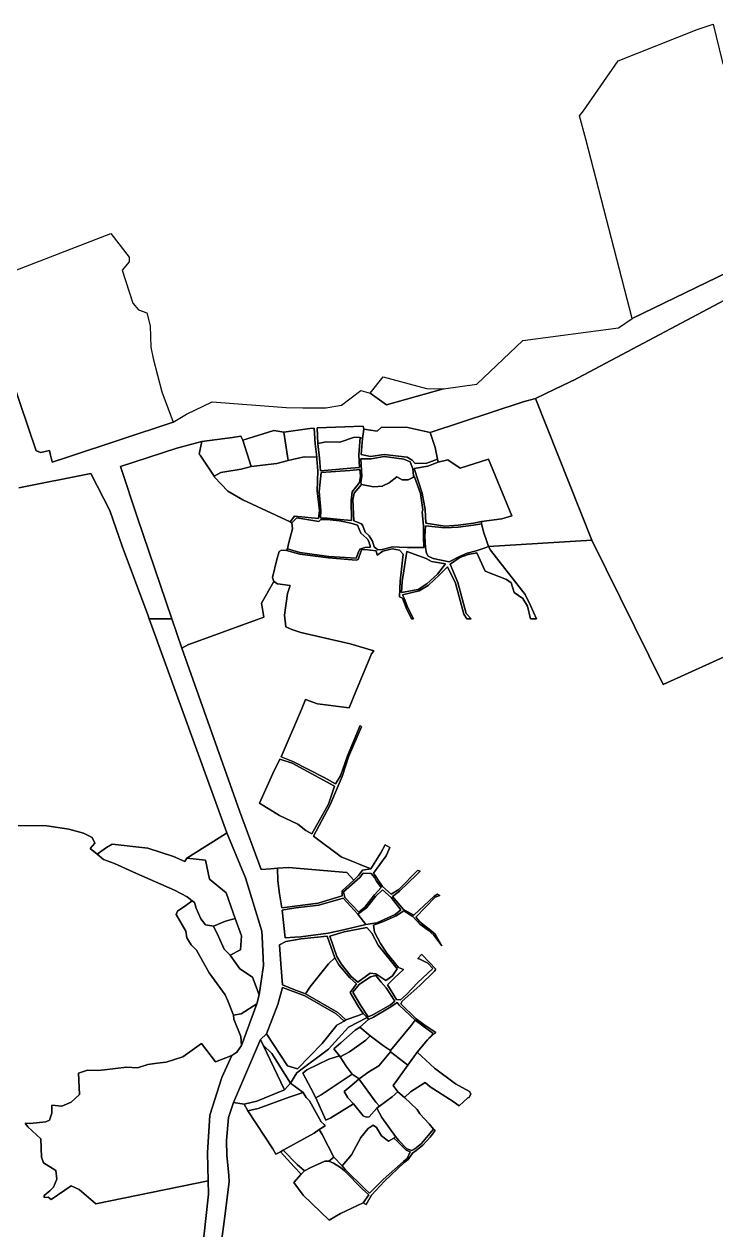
# Model space of a CAD drawing. Extents: x 542592 to 549536, y 1840490 to 1846308.
# Drawn here: x 547616.2 to 547894.3, y 1841754.4 to 1842239.1 of the extents above; entities that cross this region are included whole.
import ezdxf

# ---------------------------------------------------------------- set-up
doc = ezdxf.new("R2010")
doc.units = 0
doc.layers.add('Level 10', color=7, linetype='Continuous')

msp = doc.modelspace()

# ---------------------------------------------------------------- linework, layer by layer
at = {"layer": 'Level 10'}
for points in [[(547906.57, 1842196.75), (547920.43, 1842149.61), (547860.61, 1842120.69), (547842.02, 1842192.86), (547839.51, 1842202.19), (547841.11, 1842204.17), (547855.04, 1842224.34), (547886.77, 1842236.95), (547893.19, 1842239.05), (547896.83, 1842224.17)], [(547621.08, 1842067.55), (547598.33, 1842134.55), (547651.15, 1842154.88), (547658.42, 1842145.4), (547658.43, 1842143.45), (547655.69, 1842140.14), (547659.99, 1842126.88), (547662.22, 1842124.2), (547665.55, 1842122.97), (547666.88, 1842117.83), (547667.19, 1842109.15), (547668.12, 1842104.64), (547671.58, 1842091.25), (547676.2, 1842079.1), (547633.6674, 1842064.9866), (547627.56, 1842062.96), (547627.3168, 1842063.7746), (547626.93, 1842065.07), (547626.39, 1842067.61), (547622.94, 1842066.91)], [(547761.86, 1842085.96), (547755.27, 1842090.66), (547760.61, 1842097.31), (547777.95, 1842092.6), (547784.75, 1842092.42)], [(547844.39, 1842031.65), (547802.94, 1842029.01), (547802.1, 1842031.53), (547800.94, 1842034.52), (547800.05, 1842038.13), (547800.11, 1842039.07), (547808.25, 1842040.14), (547812.25, 1842041.44), (547802.94, 1842064.14), (547791.47, 1842060.59), (547786.51, 1842063.97), (547782.67, 1842062.93), (547782.45, 1842064.21), (547781.42, 1842068.92), (547779.44, 1842074.87), (547816.82, 1842087.19), (547821.78, 1842088.57)], [(547720.59, 1842074.99), (547722.37, 1842063.69), (547717.86, 1842062.48), (547707.44, 1842061.25), (547704.08, 1842071.75), (547716.59, 1842075.72)], [(547720.59, 1842074.99), (547731.0123, 1842076.4413), (547732.87, 1842076.7), (547732.872, 1842076.6602), (547733.18, 1842070.37), (547733.86, 1842064.99), (547728.74, 1842065.11), (547722.37, 1842063.69)], [(547752.79, 1842076.18), (547752.22, 1842072.43), (547751.3, 1842072.85), (547749.07, 1842073), (547743.13, 1842071.04), (547737.68, 1842071.16), (547734.35, 1842070.53), (547734.05, 1842076.73), (547752.47, 1842077.48)], [(547751.65, 1842066.08), (547752.22, 1842072.43), (547752.79, 1842076.18), (547758.13, 1842075.39), (547759.73, 1842076.91), (547769.78, 1842077.01), (547779.44, 1842074.87), (547781.42, 1842068.92), (547782.45, 1842064.21), (547778.03, 1842062.51), (547773.4, 1842062.48), (547772.24, 1842063.84), (547770.23, 1842065.02), (547760.94, 1842066.09), (547755.5, 1842065.22)], [(547723.86, 1842038.57), (547724.04, 1842036.21), (547722.5, 1842030.2), (547722.03, 1842028.09), (547721.7, 1842027.41), (547719.67, 1842027.55), (547718.68, 1842027), (547717.8, 1842023.88), (547716.06, 1842016.6), (547716.63, 1842015.02), (547711.68, 1842006.35), (547712.6, 1842000.68), (547682.4406, 1841989.6858), (547682.26, 1841989.62), (547679.56, 1841988.26), (547675.57, 1842000), (547675.58, 1842000), (547661.79, 1842040.62), (547655.03, 1842061.22), (547677.66, 1842068.53), (547687.62, 1842071.25), (547686.61, 1842066.21), (547686.9388, 1842065.7247), (547692.58, 1842057.4), (547692.75, 1842056.93), (547698.14, 1842051.34), (547704.13, 1842047.78), (547723.19, 1842039.03)], [(547704.08, 1842071.75), (547707.44, 1842061.25), (547703.45, 1842060.12), (547695.34, 1842058.86), (547692.58, 1842057.4), (547686.9388, 1842065.7247), (547686.61, 1842066.21), (547687.62, 1842071.25), (547699.9293, 1842072.9381), (547703.37, 1842073.41)], [(547734.97, 1842064.64), (547734.35, 1842070.53), (547737.68, 1842071.16), (547743.13, 1842071.04), (547749.07, 1842073), (547751.3, 1842072.85), (547750.73, 1842065.9), (547750.97, 1842060.84), (547747.57, 1842060.6), (547735.35, 1842059.47)], [(547733.86, 1842064.99), (547733.93, 1842064.37), (547734.29, 1842059.53), (547734.05, 1842051.5), (547734.89, 1842043.57), (547734.56, 1842040.32), (547724.87, 1842041.22), (547723.19, 1842039.03), (547704.13, 1842047.78), (547698.14, 1842051.34), (547692.75, 1842056.93), (547692.58, 1842057.4), (547695.34, 1842058.86), (547703.45, 1842060.12), (547707.44, 1842061.25), (547717.86, 1842062.48), (547722.37, 1842063.69), (547728.74, 1842065.11)], [(547751.78, 1842053.96), (547748.93, 1842050.54), (547748.38, 1842047.84), (547748.69, 1842039.44), (547751.88, 1842038.13), (547752.43, 1842037.37), (547753.27, 1842034.89), (547754.95, 1842033.36), (547755.64, 1842032.24), (547756.2, 1842031.23), (547756.96, 1842028.95), (547758.43, 1842027.69), (547760.17, 1842027.93), (547764.27, 1842028.96), (547766.92, 1842028.75), (547770.28, 1842028.66), (547776.9, 1842028.61), (547776.76, 1842033.12), (547776.78, 1842037.28), (547776.26, 1842042.94), (547776.54, 1842043.84), (547775.5, 1842050.43), (547773.22, 1842056.72), (547773.03, 1842057.06), (547772.77, 1842057.53), (547772.42, 1842060.23), (547771.33, 1842063.16), (547768.85, 1842064.15), (547760.95, 1842065.2), (547755.71, 1842064.33), (547751.58, 1842064.26), (547752.01, 1842057.29), (547751.62, 1842054.79)], [(547751.78, 1842053.96), (547751.62, 1842054.79), (547752.01, 1842057.29), (547751.58, 1842064.26), (547755.71, 1842064.33), (547760.95, 1842065.2), (547768.85, 1842064.15), (547771.33, 1842063.16), (547772.42, 1842060.23), (547772.77, 1842057.53), (547773.03, 1842057.06), (547770.6, 1842055.87), (547768.22, 1842055.9), (547766.04, 1842057.01), (547762.95, 1842054.63), (547760.46, 1842053.41), (547760.41, 1842053.38), (547756.61, 1842053.11)], [(547808.25, 1842040.14), (547800.11, 1842039.07), (547796.84, 1842038.5), (547790.74, 1842037.63), (547785.32, 1842037.25), (547777.71, 1842038.5), (547777.42, 1842043.88), (547776.22, 1842050.56), (547773.05, 1842060.45), (547778.5, 1842061.37), (547782.67, 1842062.93), (547786.51, 1842063.97), (547791.47, 1842060.59), (547802.94, 1842064.14), (547812.25, 1842041.44)], [(547751.23, 1842060.05), (547751.48, 1842057.28), (547751.03, 1842054.82), (547748.15, 1842051.1), (547747.74, 1842047.57), (547747.8, 1842039.54), (547743.21, 1842039.91), (547738.01, 1842040.45), (547735.41, 1842040.62), (547735.53, 1842043.58), (547734.85, 1842051.12), (547735.63, 1842058.78), (547747.14, 1842059.59)], [(547751.48, 1842057.28), (547751.23, 1842060.05), (547747.14, 1842059.59), (547735.63, 1842058.78), (547734.85, 1842051.12), (547735.53, 1842043.58), (547735.41, 1842040.62), (547738.01, 1842040.45), (547743.21, 1842039.91), (547747.8, 1842039.54), (547747.74, 1842047.57), (547748.15, 1842051.1), (547751.03, 1842054.82)], [(547748.93, 1842050.54), (547751.78, 1842053.96), (547756.61, 1842053.11), (547760.41, 1842053.38), (547760.46, 1842053.41), (547762.95, 1842054.63), (547766.04, 1842057.01), (547768.22, 1842055.9), (547770.6, 1842055.87), (547773.03, 1842057.06), (547773.22, 1842056.72), (547775.5, 1842050.43), (547776.54, 1842043.84), (547776.26, 1842042.94), (547776.78, 1842037.28), (547776.76, 1842033.12), (547776.9, 1842028.61), (547770.28, 1842028.66), (547766.92, 1842028.75), (547764.27, 1842028.96), (547760.17, 1842027.93), (547758.43, 1842027.69), (547756.96, 1842028.95), (547756.2, 1842031.23), (547755.64, 1842032.24), (547754.95, 1842033.36), (547753.27, 1842034.89), (547752.43, 1842037.37), (547751.88, 1842038.13), (547748.69, 1842039.44), (547748.38, 1842047.84)], [(547727.02, 1842026.61), (547722.03, 1842028.09), (547722.5, 1842030.2), (547724.04, 1842036.21), (547723.86, 1842038.57), (547725.81, 1842040.54), (547734.66, 1842039.14), (547735.46, 1842039.86), (547737.95, 1842039.96), (547743, 1842039.42), (547747.51, 1842038.47), (547750.28, 1842037.58), (547751.59, 1842034.47), (547754.02, 1842032.34), (547754.28, 1842032.02), (547754.72, 1842031.12), (547755.49, 1842028.74), (547753.14, 1842028.7), (547751.12, 1842027.97), (547750.72, 1842027.23), (547749.65, 1842024.38), (547738.71, 1842025.05)], [(547796.87, 1842037.65), (547800.05, 1842038.13), (547800.94, 1842034.52), (547802.1, 1842031.53), (547802.94, 1842029.01), (547801.54, 1842028.5), (547797.88, 1842027.37), (547794.37, 1842026.42), (547791.26, 1842025.11), (547787.01, 1842022.9), (547780.68, 1842024.18), (547778.68, 1842025.22), (547777.94, 1842026.45), (547777.54, 1842028.47), (547777.3, 1842033.15), (547777.56, 1842037.33), (547785.32, 1842036.55), (547790.69, 1842036.9)], [(547780.02, 1842023.04), (547785.58, 1842022.1), (547782.36, 1842017.95), (547778.11, 1842014.12), (547774.66, 1842011.84), (547767.98, 1842010.53), (547768.14, 1842015.04), (547770.11, 1842027.1), (547777.77, 1842024.22)], [(547785.58, 1842022.1), (547780.02, 1842023.04), (547777.77, 1842024.22), (547770.11, 1842027.1), (547768.14, 1842015.04), (547767.98, 1842010.53), (547774.66, 1842011.84), (547778.11, 1842014.12), (547782.36, 1842017.95)], [(547716.63, 1842015.02), (547718.04, 1842014), (547723.1, 1842013.43), (547722.13, 1842010.23), (547720.95, 1842001.51), (547721.47, 1841996.79), (547723.89, 1841995.68), (547727.5, 1841994.51), (547747.25, 1841989.94), (547756.76, 1841987.15), (547755.79, 1841985.93), (547754.93, 1841983.6), (547749.86, 1841971.48), (547746.91, 1841964.23), (547734.15, 1841965.82), (547729.32, 1841967.53), (547727.77, 1841963.52), (547719.59, 1841944.54), (547724.26, 1841942.6), (547736.84, 1841936.16), (547741.44, 1841933.68), (547743.4, 1841936.91), (547746.18, 1841944.97), (547751.3, 1841957.11), (547751.84, 1841956.63), (547746.67, 1841944.57), (547744.09, 1841936.68), (547742.52, 1841932.86), (547739.22, 1841925.23), (547732.58, 1841912.6), (547743.61, 1841904.38), (547755.57, 1841899.49), (547752.3, 1841899.02), (547750.59, 1841896.84), (547748.77, 1841895), (547745.9, 1841898.02), (547722.47, 1841900.03), (547718.09, 1841899.73), (547715.399, 1841899.5126), (547711.53, 1841899.2), (547702.82, 1841922.83), (547679.56, 1841988.26), (547682.26, 1841989.62), (547682.4406, 1841989.6858), (547712.6, 1842000.68), (547711.68, 1842006.35)], [(547723.95, 1841942.01), (547741.02, 1841932.8), (547738.53, 1841925.47), (547731.87, 1841913.51), (547729.42, 1841914.87), (547726.18, 1841917.49), (547718.84, 1841920.96), (547710.87, 1841925.88), (547716.22, 1841937.89), (547718.96, 1841943.63)], [(547741.02, 1841932.8), (547723.95, 1841942.01), (547718.96, 1841943.63), (547716.22, 1841937.89), (547710.87, 1841925.88), (547718.84, 1841920.96), (547726.18, 1841917.49), (547729.42, 1841914.87), (547731.87, 1841913.51), (547738.53, 1841925.47)], [(547697.69, 1841913.91), (547705.16, 1841895.89), (547711.77, 1841874.49), (547711.8774, 1841872.229), (547712.43, 1841860.59), (547710.77, 1841848.87), (547708.09, 1841855.97), (547702.94, 1841859.27), (547698.99, 1841864.79), (547703.16, 1841866.96), (547703.64, 1841872.51), (547701.03, 1841879.49), (547697.45, 1841889.8), (547690.77, 1841895.41), (547689.12, 1841902.99), (547681.64, 1841903.81), (547697.1934, 1841913.5975)], [(547697.16, 1841878.5), (547692.29, 1841876.47), (547689.14, 1841876.95), (547687.31, 1841879.44), (547685.44, 1841883.75), (547684.69, 1841885.91), (547683.82, 1841886.61), (547681.82, 1841888.21), (547676.63, 1841890.95), (547661.46, 1841897.6), (547652.55, 1841901.7), (547648.18, 1841903.19), (547645.63, 1841905.44), (547649.4, 1841908.05), (547651.61, 1841909.41), (547666.02, 1841907.77), (547676.3, 1841904.48), (547680.89, 1841902.39), (547681.64, 1841903.81), (547689.12, 1841902.99), (547690.77, 1841895.41), (547697.45, 1841889.8), (547701.03, 1841879.49)], [(547718.2, 1841894.68), (547718.09, 1841899.73), (547722.47, 1841900.03), (547745.9, 1841898.02), (547748.77, 1841895), (547744.05, 1841890.66), (547744.11, 1841888.68), (547734.38, 1841885.64), (547720.9235, 1841884.0028), (547719.75, 1841883.86), (547718.9394, 1841889.5186)], [(547757.9, 1841894.49), (547759.78, 1841891.97), (547757.09, 1841889), (547753.2, 1841884.03), (547750.7, 1841882.03), (547745.12, 1841888.04), (547744.54, 1841890.2), (547751.17, 1841896.04), (547752.48, 1841897.8), (547755.78, 1841897.62), (547757.1, 1841896)], [(547759.78, 1841891.97), (547757.9, 1841894.49), (547757.1, 1841896), (547755.78, 1841897.62), (547752.48, 1841897.8), (547751.17, 1841896.04), (547744.54, 1841890.2), (547745.12, 1841888.04), (547750.7, 1841882.03), (547753.2, 1841884.03), (547757.09, 1841889)], [(547753.84, 1841883.89), (547750.39, 1841881.3), (547744.5, 1841887.72), (547734.66, 1841884.93), (547725.43, 1841883.8), (547721.2384, 1841883.1272), (547720.01, 1841882.93), (547721.11, 1841871.71), (547725.0393, 1841872.0184), (547727.48, 1841872.21), (547738.46, 1841873.68), (547744.64, 1841874.97), (547753.55, 1841877.17), (547758.02, 1841877.84), (547765.34, 1841881.11), (547767.58, 1841883.03), (547763.7, 1841887.96), (547760.27, 1841891.09), (547757.48, 1841888.45)], [(547750.39, 1841881.3), (547753.84, 1841883.89), (547757.48, 1841888.45), (547760.27, 1841891.09), (547763.7, 1841887.96), (547767.58, 1841883.03), (547765.34, 1841881.11), (547758.02, 1841877.84), (547753.55, 1841877.17)], [(547710.77, 1841848.87), (547709.77, 1841845.19), (547703.41, 1841841.18), (547700.35, 1841840.67), (547698.17, 1841846.48), (547697.01, 1841848.79), (547690.56, 1841857.66), (547685.48, 1841866.75), (547683.43, 1841869), (547681.65, 1841871.78), (547681.2, 1841874.4), (547677.35, 1841881.2), (547677.89, 1841882.51), (547681.21, 1841884.78), (547683.82, 1841886.61), (547684.69, 1841885.91), (547685.44, 1841883.75), (547687.31, 1841879.44), (547689.14, 1841876.95), (547692.29, 1841876.47), (547694.39, 1841872.33), (547696.65, 1841867.15), (547698.99, 1841864.79), (547702.94, 1841859.27), (547708.09, 1841855.97)], [(547750.39, 1841881.3), (547753.55, 1841877.17), (547744.64, 1841874.97), (547738.46, 1841873.68), (547727.48, 1841872.21), (547725.0393, 1841872.0184), (547721.11, 1841871.71), (547720.01, 1841882.93), (547721.2384, 1841883.1272), (547725.43, 1841883.8), (547734.66, 1841884.93), (547744.5, 1841887.72)], [(547701.03, 1841879.49), (547703.64, 1841872.51), (547703.16, 1841866.96), (547698.99, 1841864.79), (547696.65, 1841867.15), (547694.39, 1841872.33), (547692.29, 1841876.47), (547697.16, 1841878.5)], [(547729.32, 1841849.31), (547724.65, 1841850.94), (547720.06, 1841852.92), (547719.4145, 1841861.364), (547718.83, 1841869.01), (547721.37, 1841870.34), (547725.3723, 1841871.0254), (547727.56, 1841871.4), (547738.05, 1841872.45), (547741.16, 1841863.73), (547738.6, 1841861.35), (547731.12, 1841852)], [(547766.16, 1841859.33), (547764.27, 1841856.55), (547761.66, 1841854.65), (547757.62, 1841857.36), (547755.3, 1841857.59), (547750.39, 1841853.98), (547747.62, 1841856.2), (547743.67, 1841861.3), (547741.95, 1841864.31), (547739.08, 1841872.5), (547744.83, 1841874.13), (547753.92, 1841875.96), (547755.94, 1841873.67), (547758.58, 1841868.81)], [(547764.27, 1841856.55), (547766.16, 1841859.33), (547758.58, 1841868.81), (547755.94, 1841873.67), (547753.92, 1841875.96), (547744.83, 1841874.13), (547739.08, 1841872.5), (547741.95, 1841864.31), (547743.67, 1841861.3), (547747.62, 1841856.2), (547750.39, 1841853.98), (547755.3, 1841857.59), (547757.62, 1841857.36), (547761.66, 1841854.65)], [(547741.16, 1841863.73), (547742.71, 1841860.92), (547747.14, 1841855.64), (547749.84, 1841853.27), (547747.31, 1841849.76), (547750.62, 1841844.08), (547752.54, 1841841.35), (547750.69, 1841840.57), (547745.51, 1841838.8), (547742.29, 1841841.77), (547729.32, 1841849.31), (547731.12, 1841852), (547738.6, 1841861.35)], [(547761.75, 1841851.68), (547765.22, 1841846.32), (547763.48, 1841844.8), (547756.38, 1841840.8), (547754.51, 1841839.97), (547751.42, 1841844.64), (547748.35, 1841849.87), (547750.96, 1841853.05), (547755.49, 1841856.08), (547757.55, 1841856.63), (547759.78, 1841853.98)], [(547765.22, 1841846.32), (547761.75, 1841851.68), (547759.78, 1841853.98), (547757.55, 1841856.63), (547755.49, 1841856.08), (547750.96, 1841853.05), (547748.35, 1841849.87), (547751.42, 1841844.64), (547754.51, 1841839.97), (547756.38, 1841840.8), (547763.48, 1841844.8)], [(547713.59, 1841833.17), (547718.25, 1841845.03), (547720.09, 1841851.82), (547729.09, 1841848.42), (547741.7, 1841841.2), (547744.87, 1841838.32), (547741.91, 1841836.68), (547736.01, 1841829.28), (547726.14, 1841819.11), (547722.08, 1841820.33)], [(547709.77, 1841845.19), (547703.56, 1841828.48), (547703.39, 1841832.15), (547700.53, 1841839.05), (547700.35, 1841840.67), (547703.41, 1841841.18)], [(547754.68, 1841838.9), (547756.69, 1841839.94), (547763.67, 1841844.06), (547766.11, 1841845.71), (547766.99, 1841844.73), (547773.35, 1841838.69), (547771.82, 1841836.57), (547763.55, 1841826.49), (547760.69, 1841828.31), (547755.36, 1841832.32), (547751.21, 1841835.83)], [(547752.54, 1841841.35), (547754.08, 1841839.78), (547746.5961, 1841835.8), (547738.551, 1841827.05), (547725.85, 1841817.496), (547723.347, 1841813.335), (547715.787, 1841825.224), (547712.271, 1841828.6164), (547711.19, 1841830.87), (547713.59, 1841833.17), (547722.08, 1841820.33), (547726.14, 1841819.11), (547736.01, 1841829.28), (547741.91, 1841836.68), (547744.87, 1841838.32), (547745.51, 1841838.8), (547750.69, 1841840.57)], [(547765.56, 1841791.86), (547764.88, 1841791.23), (547762.67, 1841790.1), (547759.88, 1841792.13), (547757.9, 1841795.57), (547756.57, 1841796.48), (547754.46, 1841795.11), (547751.52, 1841791.5), (547747.77, 1841784.48), (547744.07, 1841780.13), (547740.73, 1841783.65), (547736.04, 1841792.68), (547734.77, 1841794.71), (547737.19, 1841796.2), (547736.89, 1841796.8), (547735.62, 1841797.85), (547730.92, 1841806.27), (547729.62, 1841807.57), (547728.37, 1841809.58), (547723.347, 1841813.335), (547725.85, 1841817.496), (547738.551, 1841827.05), (547746.5961, 1841835.8), (547754.08, 1841839.78), (547754.68, 1841838.9), (547751.21, 1841835.83), (547749.31, 1841834.61), (547743.55, 1841829.55), (547740.74, 1841827.2), (547743.06, 1841824.32), (547738.7, 1841822.97), (547729.81, 1841818.74), (547728.21, 1841817.4), (547731.5, 1841811.31), (547733.51, 1841807.4), (547737.48, 1841798.49), (547739.52, 1841799.41), (547748.57, 1841805.03), (547752.56, 1841800.2), (547753.72, 1841799.65), (547754.86, 1841799.87), (547757.95, 1841803.35), (547760.02, 1841799.55)], [(547773.35, 1841838.69), (547776.99, 1841835.97), (547780.67, 1841833.36), (547778.41, 1841830.71), (547774.23, 1841825.79), (547770.49, 1841820.64), (547763.55, 1841825.91), (547763.55, 1841826.49), (547771.82, 1841836.57)], [(547751.21, 1841835.83), (547755.36, 1841832.32), (547753.61, 1841830.68), (547746.98, 1841825.99), (547743.27, 1841824), (547743.06, 1841824.32), (547740.74, 1841827.2), (547743.55, 1841829.55), (547749.31, 1841834.61)], [(547690, 1841785.38), (547690.26, 1841774.08), (547645.01, 1841764.8), (547638.33, 1841770.66), (547635.11, 1841772.11), (547627.09, 1841766.57), (547625.87, 1841767.57), (547624.23, 1841767.34), (547624.29, 1841768.22), (547626.63, 1841770.07), (547628.05, 1841771.57), (547629.32, 1841774.76), (547628.98, 1841778.18), (547624.06, 1841781.31), (547623.15, 1841783.67), (547622.94, 1841791), (547617.67, 1841795.77), (547616.67, 1841797.29), (547618.67, 1841797.09), (547624.93, 1841797.75), (547626.48, 1841798.53), (547627.42, 1841801.32), (547627.4, 1841804.49), (547631.38, 1841804.14), (547635.11, 1841805.7), (547638.51, 1841808.76), (547638.13, 1841817.42), (547641.68, 1841818.59), (547645.92, 1841818.4), (547648.49, 1841818.69), (547657.35, 1841819.84), (547661.78, 1841819.47), (547665.91, 1841820.79), (547669.71, 1841821.37), (547673.35, 1841821.77), (547679.99, 1841823.92), (547687.51, 1841829.25), (547689.32, 1841827.04), (547693.22, 1841821.87), (547699.78, 1841824.42), (547695.72, 1841815.68), (547690.92, 1841800.49)], [(547712.271, 1841828.6164), (547720.85, 1841810.73), (547709.74, 1841806.09), (547704.63, 1841804.95), (547700.45, 1841805.63), (547711.19, 1841830.87)], [(547723.347, 1841813.335), (547720.85, 1841810.73), (547712.271, 1841828.6164), (547715.787, 1841825.224)], [(547763.55, 1841826.49), (547763.55, 1841825.91), (547758.75, 1841820.35), (547754.84, 1841817.93), (547750.88, 1841815.04), (547748.12, 1841817), (547745.72, 1841820.16), (547743.27, 1841824), (547746.98, 1841825.99), (547753.61, 1841830.68), (547755.36, 1841832.32), (547760.69, 1841828.31)], [(547735.64, 1841808.71), (547733.51, 1841807.4), (547731.5, 1841811.31), (547728.21, 1841817.4), (547729.81, 1841818.74), (547738.7, 1841822.97), (547743.06, 1841824.32), (547743.27, 1841824), (547745.72, 1841820.16), (547748.12, 1841817)], [(547763.55, 1841825.91), (547770.49, 1841820.64), (547766.09, 1841814.37), (547764.53, 1841812.45), (547766.49, 1841809.85), (547764.21, 1841807.81), (547759.02, 1841804.09), (547757.55, 1841805.71), (547751.18, 1841814.52), (547750.88, 1841815.04), (547754.84, 1841817.93), (547758.75, 1841820.35)], [(547774.23, 1841825.79), (547781.14, 1841819.37), (547789.61, 1841813.1), (547795.22, 1841810.06), (547795.76, 1841809.01), (547795.1, 1841807.65), (547794.6, 1841807.42), (547791.08, 1841804.21), (547788.64, 1841805.92), (547779.41, 1841811.81), (547777.45, 1841813.66), (547771.54, 1841809.92), (547769.15, 1841807.55), (547766.49, 1841809.85), (547764.53, 1841812.45), (547766.09, 1841814.37), (547770.49, 1841820.64)], [(547748.12, 1841817), (547750.88, 1841815.04), (547748, 1841812.52), (547744.83, 1841809.96), (547746.37, 1841807.46), (547748.57, 1841805.03), (547739.52, 1841799.41), (547737.48, 1841798.49), (547733.51, 1841807.4), (547735.64, 1841808.71)], [(547759.02, 1841804.09), (547757.95, 1841803.35), (547754.86, 1841799.87), (547753.72, 1841799.65), (547752.56, 1841800.2), (547748.57, 1841805.03), (547746.37, 1841807.46), (547744.83, 1841809.96), (547748, 1841812.52), (547750.88, 1841815.04), (547751.18, 1841814.52), (547757.55, 1841805.71)], [(547723.347, 1841813.335), (547728.37, 1841809.58), (547722.82, 1841807.71), (547710.28, 1841803.12), (547706.17, 1841802.22), (547704.63, 1841804.95), (547709.74, 1841806.09), (547720.85, 1841810.73)], [(547728.37, 1841809.58), (547729.62, 1841807.57), (547730.92, 1841806.27), (547735.62, 1841797.85), (547736.89, 1841796.8), (547737.19, 1841796.2), (547734.77, 1841794.71), (547732.76, 1841793.31), (547720.38, 1841786.41), (547719.3, 1841785.71), (547717.38, 1841784.82), (547716.2, 1841786.95), (547706.17, 1841802.22), (547710.28, 1841803.12), (547722.82, 1841807.71)], [(547769.15, 1841807.55), (547774.16, 1841802.8), (547775.33, 1841801.07), (547779.02, 1841797), (547780.75, 1841794.9), (547778.67, 1841792.31), (547775.93, 1841789.04), (547773.33, 1841786.98), (547772.04, 1841786.22), (547770.07, 1841787.02), (547766.78, 1841790.37), (547765.56, 1841791.86), (547760.02, 1841799.55), (547757.95, 1841803.35), (547759.02, 1841804.09), (547764.21, 1841807.81), (547766.49, 1841809.85)], [(547740.73, 1841783.65), (547738.69, 1841782.03), (547737.13, 1841781.94), (547731.51, 1841779.46), (547728.91, 1841778.06), (547726.03, 1841780.66), (547720.38, 1841786.41), (547732.76, 1841793.31), (547734.77, 1841794.71), (547736.04, 1841792.68)], [(547753.68, 1841764.62), (547752.45, 1841765.23), (547754.77, 1841768.52), (547752.29, 1841770.7), (547745.01, 1841778.09), (547743.37, 1841779.49), (547740.6, 1841781.18), (547738.69, 1841782.03), (547740.73, 1841783.65), (547744.07, 1841780.13), (547745.39, 1841778.46), (547753.01, 1841771.03), (547755.06, 1841769.17), (547760.54, 1841774.57), (547768.68, 1841781.92), (547770.17, 1841783.08), (547771.4, 1841785.75), (547769.75, 1841786.47), (547766.36, 1841789.87), (547764.88, 1841791.23), (547765.56, 1841791.86), (547766.78, 1841790.37), (547770.07, 1841787.02), (547772.04, 1841786.22), (547773.33, 1841786.98), (547775.93, 1841789.04), (547778.67, 1841792.31), (547780.75, 1841794.9), (547781.06, 1841794.53), (547781.4, 1841794.33), (547779.38, 1841791.71), (547776.55, 1841788.39), (547773.87, 1841786.32), (547772.37, 1841785.19), (547770.64, 1841782.65), (547769.05, 1841781.43), (547761.14, 1841774.02), (547755.9, 1841768.3)], [(547764.88, 1841791.23), (547766.36, 1841789.87), (547769.75, 1841786.47), (547771.4, 1841785.75), (547770.17, 1841783.08), (547768.68, 1841781.92), (547760.54, 1841774.57), (547755.06, 1841769.17), (547753.01, 1841771.03), (547745.39, 1841778.46), (547744.07, 1841780.13), (547747.77, 1841784.48), (547751.52, 1841791.5), (547754.46, 1841795.11), (547756.57, 1841796.48), (547757.9, 1841795.57), (547759.88, 1841792.13), (547762.67, 1841790.1)], [(547728.91, 1841778.06), (547727.53, 1841776.83), (547724.71, 1841779.68), (547719.3, 1841785.71), (547720.38, 1841786.41), (547726.03, 1841780.66)], [(547738.69, 1841782.03), (547740.6, 1841781.18), (547743.37, 1841779.49), (547745.01, 1841778.09), (547752.29, 1841770.7), (547754.77, 1841768.52), (547752.45, 1841765.23), (547743.45, 1841760.97), (547738.83, 1841758.24), (547728.35, 1841768.31), (547724.66, 1841773.45), (547727.53, 1841776.83), (547728.91, 1841778.06), (547731.51, 1841779.46), (547737.13, 1841781.94)]]:
    msp.add_lwpolyline(points, close=True, dxfattribs=at)
for points in [[(547598.33, 1842134.55), (547621.08, 1842067.55), (547622.94, 1842066.91), (547626.39, 1842067.61), (547626.93, 1842065.07), (547627.3168, 1842063.7746), (547627.56, 1842062.96), (547633.6674, 1842064.9866), (547676.2, 1842079.1), (547681.54, 1842082.3), (547691.84, 1842087.24), (547721.62, 1842084.9), (547728.2, 1842084.77), (547737.54, 1842084.78), (547743.8, 1842085.88), (547751.55, 1842091.74), (547755.27, 1842090.66), (547761.86, 1842085.96), (547784.75, 1842092.42), (547798.19, 1842094.38), (547816.71, 1842111.81), (547855.15, 1842117), (547860.61, 1842120.69), (547920.43, 1842149.61)], [(547908.58, 1842133.82), (547836.9554, 1842095.8362), (547836.51, 1842095.6), (547835.4263, 1842095.0828), (547829.5877, 1842092.2963), (547821.78, 1842088.57), (547816.82, 1842087.19), (547779.44, 1842074.87), (547769.78, 1842077.01), (547759.73, 1842076.91), (547758.13, 1842075.39), (547752.79, 1842076.18), (547752.47, 1842077.48), (547734.05, 1842076.73), (547734.35, 1842070.53), (547734.97, 1842064.64), (547735.35, 1842059.47), (547747.57, 1842060.6), (547750.97, 1842060.84), (547750.73, 1842065.9), (547751.3, 1842072.85), (547752.22, 1842072.43), (547751.65, 1842066.08), (547755.5, 1842065.22), (547760.94, 1842066.09), (547770.23, 1842065.02), (547772.24, 1842063.84), (547773.4, 1842062.48), (547778.03, 1842062.51), (547782.45, 1842064.21), (547782.67, 1842062.93), (547778.5, 1842061.37), (547773.05, 1842060.45), (547776.22, 1842050.56), (547777.42, 1842043.88), (547777.71, 1842038.5), (547785.32, 1842037.25), (547790.74, 1842037.63), (547796.84, 1842038.5), (547800.11, 1842039.07), (547800.05, 1842038.13), (547796.87, 1842037.65), (547790.69, 1842036.9), (547785.32, 1842036.55), (547777.56, 1842037.33), (547777.3, 1842033.15), (547777.54, 1842028.47), (547777.94, 1842026.45), (547778.68, 1842025.22), (547780.68, 1842024.18), (547787.01, 1842022.9), (547791.26, 1842025.11), (547794.37, 1842026.42), (547797.88, 1842027.37), (547801.54, 1842028.5), (547802.94, 1842029.01), (547803.62, 1842027.6), (547817.66, 1842009.83), (547819.8, 1842005.33), (547822.11, 1842000), (547819.76, 1842000), (547818.5, 1842005.03), (547816.64, 1842008.2), (547813.18, 1842010.6), (547811.97, 1842014.45), (547810.11, 1842015.78), (547801.57, 1842019.17), (547798.13, 1842026.51), (547794.67, 1842025.89), (547791.41, 1842024.59), (547787.53, 1842022.03), (547790.55, 1842014.62), (547793.89, 1842002.18), (547795.88, 1842000), (547794.19, 1842000), (547792.92, 1842001.83), (547789.61, 1842014.35), (547786.42, 1842020.89), (547783.14, 1842017.68), (547778.61, 1842013.45), (547774.98, 1842011.25), (547768.32, 1842009.68), (547769.04, 1842008.3), (547770.5, 1842004.47), (547772.7, 1842000), (547771.96, 1842000), (547769.85, 1842004.45), (547768.3, 1842008.29), (547767.11, 1842008.84), (547767.43, 1842015.13), (547768.63, 1842025.93), (547767.09, 1842027.53), (547764.19, 1842028.11), (547760.47, 1842027.13), (547758.07, 1842025.59), (547757.67, 1842027.31), (547753.14, 1842027.81), (547751.8, 1842027.76), (547750.48, 1842023.86), (547749.63, 1842023.59), (547738.61, 1842024.48), (547726.99, 1842025.94), (547721.7, 1842027.41), (547722.03, 1842028.09), (547727.02, 1842026.61), (547738.71, 1842025.05), (547749.65, 1842024.38), (547750.72, 1842027.23), (547751.12, 1842027.97), (547753.14, 1842028.7), (547755.49, 1842028.74), (547754.72, 1842031.12), (547754.28, 1842032.02), (547754.02, 1842032.34), (547751.59, 1842034.47), (547750.28, 1842037.58), (547747.51, 1842038.47), (547743, 1842039.42), (547737.95, 1842039.96), (547735.46, 1842039.86), (547734.66, 1842039.14), (547725.81, 1842040.54), (547723.86, 1842038.57), (547723.19, 1842039.03), (547724.87, 1842041.22), (547734.56, 1842040.32), (547734.89, 1842043.57), (547734.05, 1842051.5), (547734.29, 1842059.53), (547733.93, 1842064.37), (547733.86, 1842064.99), (547733.18, 1842070.37), (547732.872, 1842076.6602), (547732.87, 1842076.7), (547731.0123, 1842076.4413), (547720.59, 1842074.99), (547716.59, 1842075.72), (547704.08, 1842071.75), (547703.37, 1842073.41), (547699.9293, 1842072.9381), (547687.62, 1842071.25), (547677.66, 1842068.53), (547655.03, 1842061.22), (547661.79, 1842040.62), (547675.58, 1842000), (547675.57, 1842000), (547666.49, 1842000), (547665.9048, 1842001.575), (547655.63, 1842029.23), (547650.69, 1842043.55), (547643.05, 1842058.45), (547614.1, 1842052.62)], [(547903.19, 1841987.27), (547873.07, 1841973.57), (547844.39, 1842031.65), (547821.78, 1842088.57), (547829.5877, 1842092.2963), (547835.4263, 1842095.0828), (547836.51, 1842095.6), (547836.9554, 1842095.8362), (547908.58, 1842133.82)], [(547614.1, 1842052.62), (547643.05, 1842058.45), (547650.69, 1842043.55), (547655.63, 1842029.23), (547665.9048, 1842001.575), (547666.49, 1842000), (547697.69, 1841913.91), (547697.1934, 1841913.5975), (547681.64, 1841903.81), (547680.89, 1841902.39), (547676.3, 1841904.48), (547666.02, 1841907.77), (547651.61, 1841909.41), (547649.4, 1841908.05), (547645.63, 1841905.44), (547642.81, 1841907.7), (547644.64, 1841909.87), (547643.62, 1841912.07), (547640.05, 1841913.8), (547634.17, 1841915.42), (547625.39, 1841916.82), (547613.83, 1841916.88)], [(547694.67, 1841742.84), (547696.5715, 1841757.7189), (547698.61, 1841773.67), (547698.51, 1841776.43), (547697.7, 1841784.33), (547697.57, 1841790.33), (547698.36, 1841799.5), (547700.45, 1841805.63), (547704.63, 1841804.95), (547706.17, 1841802.22), (547716.2, 1841786.95), (547717.38, 1841784.82), (547719.3, 1841785.71), (547724.71, 1841779.68), (547727.53, 1841776.83), (547724.66, 1841773.45), (547728.35, 1841768.31), (547738.83, 1841758.24), (547743.45, 1841760.97), (547752.45, 1841765.23), (547753.68, 1841764.62), (547755.9, 1841768.3), (547761.14, 1841774.02), (547769.05, 1841781.43), (547770.64, 1841782.65), (547772.37, 1841785.19), (547773.87, 1841786.32), (547776.55, 1841788.39), (547779.38, 1841791.71), (547781.4, 1841794.33), (547781.06, 1841794.53), (547780.75, 1841794.9), (547779.02, 1841797), (547775.33, 1841801.07), (547774.16, 1841802.8), (547769.15, 1841807.55), (547771.54, 1841809.92), (547777.45, 1841813.66), (547779.41, 1841811.81), (547788.64, 1841805.92), (547791.08, 1841804.21), (547794.6, 1841807.42), (547795.1, 1841807.65), (547795.76, 1841809.01), (547795.22, 1841810.06), (547789.61, 1841813.1), (547781.14, 1841819.37), (547774.23, 1841825.79), (547778.41, 1841830.71), (547781.33, 1841833.4), (547781.77, 1841833.74), (547777.41, 1841836.53), (547773.79, 1841839.2), (547767.69, 1841845.3), (547768.24, 1841846.29), (547770.46, 1841848.31), (547775.34, 1841852.56), (547781.24, 1841858.41), (547781.68, 1841859.15), (547776.25, 1841864.95), (547775.92, 1841865.12), (547774.47, 1841863.47), (547775.29, 1841863.18), (547778.54, 1841861.53), (547780.51, 1841859.42), (547774.36, 1841853.7), (547769.96, 1841848.96), (547767.49, 1841846.85), (547765.88, 1841847.02), (547762.33, 1841852.85), (547765.06, 1841855.71), (547768.67, 1841859.01), (547766.75, 1841859.78), (547762.08, 1841865.62), (547759.41, 1841869.44), (547757.09, 1841874.05), (547756.64, 1841876.9), (547760.63, 1841878.34), (547765.74, 1841880.67), (547768.79, 1841882.65), (547772.43, 1841880.41), (547775.34, 1841877.23), (547778.63, 1841874.85), (547780.89, 1841872.86), (547784.17, 1841868.53), (547781.5, 1841873.27), (547779.04, 1841875.31), (547775.23, 1841878.14), (547773.65, 1841880.12), (547781.49, 1841888.1), (547783.38, 1841888.75), (547782.35, 1841889.33), (547781, 1841888.49), (547772.9, 1841880.94), (547768.66, 1841883.21), (547764.3, 1841888.35), (547767.13, 1841890.57), (547774.02, 1841897.17), (547775.37, 1841898.59), (547774.64, 1841898.88), (547774.54, 1841899), (547766.81, 1841891.14), (547763.73, 1841889.31), (547760.31, 1841892.36), (547758.5, 1841894.91), (547757.58, 1841896.44), (547756.65, 1841897.75), (547761.79, 1841904.75), (547763.28, 1841908.03), (547761.31, 1841909.15), (547759.59, 1841905.88), (547755.57, 1841899.49), (547743.61, 1841904.38), (547732.58, 1841912.6), (547739.22, 1841925.23), (547742.52, 1841932.86), (547744.09, 1841936.68), (547746.67, 1841944.57), (547751.84, 1841956.63), (547751.3, 1841957.11), (547746.18, 1841944.97), (547743.4, 1841936.91), (547741.44, 1841933.68), (547736.84, 1841936.16), (547724.26, 1841942.6), (547719.59, 1841944.54), (547727.77, 1841963.52), (547729.32, 1841967.53), (547734.15, 1841965.82), (547746.91, 1841964.23), (547749.86, 1841971.48), (547754.93, 1841983.6), (547755.79, 1841985.93), (547756.76, 1841987.15), (547747.25, 1841989.94), (547727.5, 1841994.51), (547723.89, 1841995.68), (547721.47, 1841996.79), (547720.95, 1842001.51), (547722.13, 1842010.23), (547723.1, 1842013.43), (547718.04, 1842014), (547716.63, 1842015.02), (547716.06, 1842016.6), (547717.8, 1842023.88), (547718.68, 1842027), (547719.67, 1842027.55), (547721.7, 1842027.41), (547726.99, 1842025.94), (547738.61, 1842024.48), (547749.63, 1842023.59), (547750.48, 1842023.86), (547751.8, 1842027.76), (547753.14, 1842027.81), (547757.67, 1842027.31), (547758.07, 1842025.59), (547760.47, 1842027.13), (547764.19, 1842028.11), (547767.09, 1842027.53), (547768.63, 1842025.93), (547767.43, 1842015.13), (547767.11, 1842008.84), (547768.3, 1842008.29), (547769.85, 1842004.45), (547771.96, 1842000), (547772.7, 1842000), (547770.5, 1842004.47), (547769.04, 1842008.3), (547768.32, 1842009.68), (547774.98, 1842011.25), (547778.61, 1842013.45), (547783.14, 1842017.68), (547786.42, 1842020.89), (547789.61, 1842014.35), (547792.92, 1842001.83), (547794.19, 1842000), (547795.88, 1842000), (547793.89, 1842002.18), (547790.55, 1842014.62), (547787.53, 1842022.03), (547791.41, 1842024.59), (547794.67, 1842025.89), (547798.13, 1842026.51), (547801.57, 1842019.17), (547810.11, 1842015.78), (547811.97, 1842014.45), (547813.18, 1842010.6), (547816.64, 1842008.2), (547818.5, 1842005.03), (547819.76, 1842000), (547822.11, 1842000), (547819.8, 1842005.33), (547817.66, 1842009.83), (547803.62, 1842027.6), (547802.94, 1842029.01), (547844.39, 1842031.65), (547873.07, 1841973.57), (547903.19, 1841987.27)], [(547688.32, 1841750.39), (547690.39, 1841768.68), (547690.26, 1841774.08), (547690, 1841785.38), (547690.92, 1841800.49), (547695.72, 1841815.68), (547699.78, 1841824.42), (547701.76, 1841825.82), (547703.56, 1841828.48), (547709.77, 1841845.19), (547710.77, 1841848.87), (547712.43, 1841860.59), (547711.8774, 1841872.229), (547711.77, 1841874.49), (547705.16, 1841895.89), (547697.69, 1841913.91), (547666.49, 1842000), (547675.57, 1842000), (547679.56, 1841988.26), (547702.82, 1841922.83), (547711.53, 1841899.2), (547715.399, 1841899.5126), (547718.09, 1841899.73), (547718.2, 1841894.68), (547718.9394, 1841889.5186), (547719.75, 1841883.86), (547720.9235, 1841884.0028), (547734.38, 1841885.64), (547744.11, 1841888.68), (547744.05, 1841890.66), (547748.77, 1841895), (547750.59, 1841896.84), (547752.3, 1841899.02), (547755.57, 1841899.49), (547759.59, 1841905.88), (547761.31, 1841909.15), (547763.28, 1841908.03), (547761.79, 1841904.75), (547756.65, 1841897.75), (547757.58, 1841896.44), (547758.5, 1841894.91), (547760.31, 1841892.36), (547763.73, 1841889.31), (547766.81, 1841891.14), (547774.54, 1841899), (547774.64, 1841898.88), (547775.37, 1841898.59), (547774.02, 1841897.17), (547767.13, 1841890.57), (547764.3, 1841888.35), (547768.66, 1841883.21), (547772.9, 1841880.94), (547781, 1841888.49), (547782.35, 1841889.33), (547783.38, 1841888.75), (547781.49, 1841888.1), (547773.65, 1841880.12), (547775.23, 1841878.14), (547779.04, 1841875.31), (547781.5, 1841873.27), (547784.17, 1841868.53), (547780.89, 1841872.86), (547778.63, 1841874.85), (547775.34, 1841877.23), (547772.43, 1841880.41), (547768.79, 1841882.65), (547765.74, 1841880.67), (547760.63, 1841878.34), (547756.64, 1841876.9), (547757.09, 1841874.05), (547759.41, 1841869.44), (547762.08, 1841865.62), (547766.75, 1841859.78), (547768.67, 1841859.01), (547765.06, 1841855.71), (547762.33, 1841852.85), (547765.88, 1841847.02), (547767.49, 1841846.85), (547769.96, 1841848.96), (547774.36, 1841853.7), (547780.51, 1841859.42), (547778.54, 1841861.53), (547775.29, 1841863.18), (547774.47, 1841863.47), (547775.92, 1841865.12), (547776.25, 1841864.95), (547781.68, 1841859.15), (547781.24, 1841858.41), (547775.34, 1841852.56), (547770.46, 1841848.31), (547768.24, 1841846.29), (547767.69, 1841845.3), (547773.79, 1841839.2), (547777.41, 1841836.53), (547781.77, 1841833.74), (547781.33, 1841833.4), (547778.41, 1841830.71), (547780.67, 1841833.36), (547776.99, 1841835.97), (547773.35, 1841838.69), (547766.99, 1841844.73), (547766.11, 1841845.71), (547763.67, 1841844.06), (547756.69, 1841839.94), (547754.68, 1841838.9), (547754.08, 1841839.78), (547752.54, 1841841.35), (547750.62, 1841844.08), (547747.31, 1841849.76), (547749.84, 1841853.27), (547747.14, 1841855.64), (547742.71, 1841860.92), (547741.16, 1841863.73), (547738.05, 1841872.45), (547727.56, 1841871.4), (547725.3723, 1841871.0254), (547721.37, 1841870.34), (547718.83, 1841869.01), (547719.4145, 1841861.364), (547720.06, 1841852.92), (547724.65, 1841850.94), (547729.32, 1841849.31), (547742.29, 1841841.77), (547745.51, 1841838.8), (547744.87, 1841838.32), (547741.7, 1841841.2), (547729.09, 1841848.42), (547720.09, 1841851.82), (547718.25, 1841845.03), (547713.59, 1841833.17), (547711.19, 1841830.87), (547700.45, 1841805.63), (547698.36, 1841799.5), (547697.57, 1841790.33), (547697.7, 1841784.33), (547698.51, 1841776.43), (547698.61, 1841773.67), (547696.5715, 1841757.7189), (547694.67, 1841742.84)], [(547613.83, 1841916.88), (547625.39, 1841916.82), (547634.17, 1841915.42), (547640.05, 1841913.8), (547643.62, 1841912.07), (547644.64, 1841909.87), (547642.81, 1841907.7), (547645.63, 1841905.44), (547648.18, 1841903.19), (547652.55, 1841901.7), (547661.46, 1841897.6), (547676.63, 1841890.95), (547681.82, 1841888.21), (547683.82, 1841886.61), (547681.21, 1841884.78), (547677.89, 1841882.51), (547677.35, 1841881.2), (547681.2, 1841874.4), (547681.65, 1841871.78), (547683.43, 1841869), (547685.48, 1841866.75), (547690.56, 1841857.66), (547697.01, 1841848.79), (547698.17, 1841846.48), (547700.35, 1841840.67), (547700.53, 1841839.05), (547703.39, 1841832.15), (547703.56, 1841828.48), (547701.76, 1841825.82), (547699.78, 1841824.42), (547693.22, 1841821.87), (547689.32, 1841827.04), (547687.51, 1841829.25), (547679.99, 1841823.92), (547673.35, 1841821.77), (547669.71, 1841821.37), (547665.91, 1841820.79), (547661.78, 1841819.47), (547657.35, 1841819.84), (547648.49, 1841818.69), (547645.92, 1841818.4), (547641.68, 1841818.59), (547638.13, 1841817.42), (547638.51, 1841808.76), (547635.11, 1841805.7), (547631.38, 1841804.14), (547627.4, 1841804.49), (547627.42, 1841801.32), (547626.48, 1841798.53), (547624.93, 1841797.75), (547618.67, 1841797.09), (547616.67, 1841797.29), (547617.67, 1841795.77), (547622.94, 1841791), (547623.15, 1841783.67), (547624.06, 1841781.31), (547628.98, 1841778.18), (547629.32, 1841774.76), (547628.05, 1841771.57), (547626.63, 1841770.07), (547624.29, 1841768.22), (547624.23, 1841767.34), (547625.87, 1841767.57), (547627.09, 1841766.57), (547635.11, 1841772.11), (547638.33, 1841770.66), (547645.01, 1841764.8), (547690.26, 1841774.08), (547690.39, 1841768.68), (547688.32, 1841750.39)]]:
    msp.add_lwpolyline(points, dxfattribs=at)

doc.saveas('drawing.dxf')
